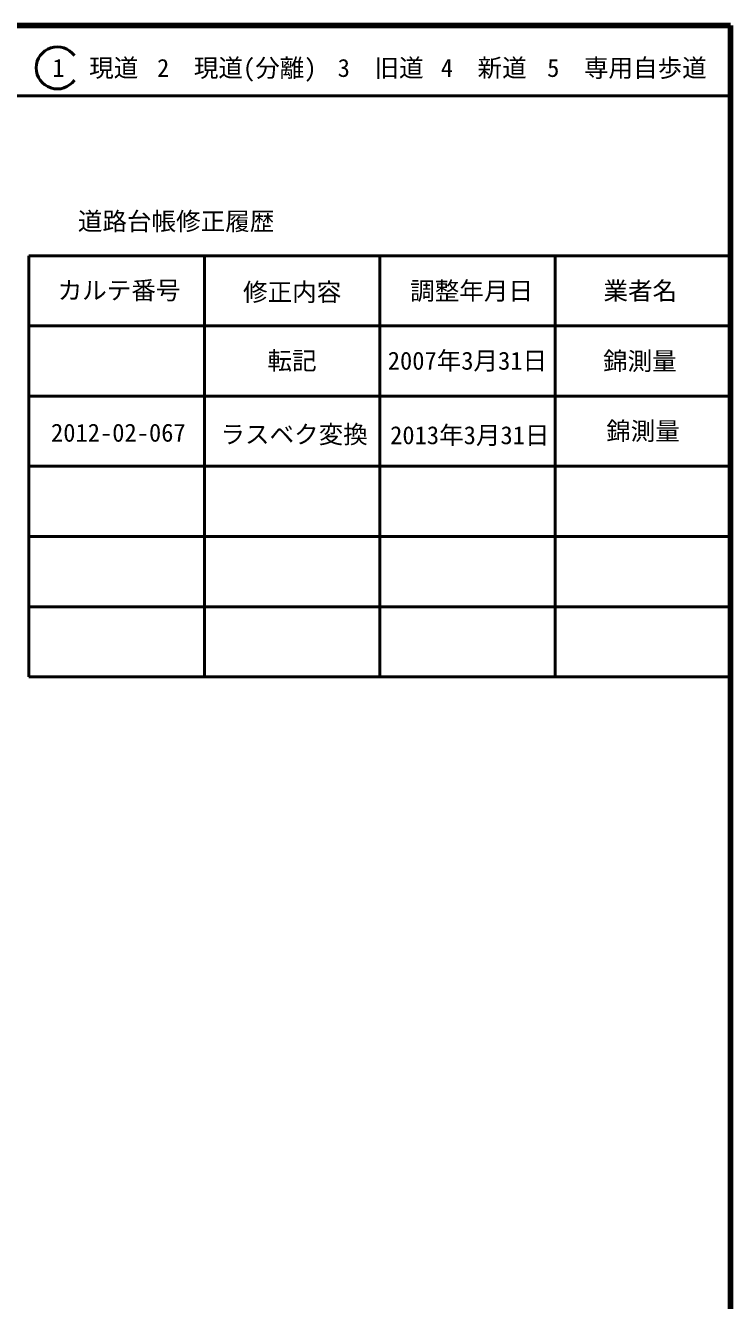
# Model space of a CAD drawing. Units: millimetres, scale not verified. Extents: x 65164 to 705164, y -267 to 359733.
# Drawn here: x 604664 to 705164, y 178090 to 359733 of the extents above; entities that cross this region are included whole.
import ezdxf
from ezdxf.enums import TextEntityAlignment as Align

# ---------------------------------------------------------------- set-up
doc = ezdxf.new("R2010")
doc.units = ezdxf.units.MM
doc.header["$LTSCALE"] = 1000
for name, color, linetype, lineweight in [('M-TTL', 2, 'Continuous', 140), ('M-TTL-FRAM', 2, 'Continuous', 50), ('M-TTL-LINE', 7, 'Continuous', 50)]:
    doc.layers.add(name, color=color, linetype=linetype, lineweight=lineweight)
doc.layers.add('M-TTL-TXT', color=7, linetype='Continuous')
doc.styles.add('ＭＳ ゴシック', font='')
doc.styles.get('ＭＳ ゴシック').set_extended_font_data('MS Gothic')

msp = doc.modelspace()

# ---------------------------------------------------------------- linework, layer by layer
at = {"layer": 'M-TTL'}
for p, q in [((705164, 359733), (65164, 359733)), ((705164, -267), (705164, 359733))]:
    msp.add_line(p, q, dxfattribs=at)
at = {"layer": 'M-TTL-FRAM'}
for p, q in [((605164, 326930), (605164, 266930)), ((605164, 326930), (705164, 326930)), ((605164, 266930), (705164, 266930))]:
    msp.add_line(p, q, dxfattribs=at)
at = {"layer": 'M-TTL-LINE'}
for p, q in [((65164, 349733), (705164, 349733)), ((630164, 326930), (630164, 266930)), ((655164, 326930), (655164, 266930)), ((680164, 326930), (680164, 266930)), ((605164, 316930), (705164, 316930)), ((605164, 306930), (705164, 306930)), ((605164, 296930), (705164, 296930)), ((605164, 286930), (705164, 286930)), ((605164, 276930), (705164, 276930))]:
    msp.add_line(p, q, dxfattribs=at)
msp.add_arc((609195, 353691), 3000, 35.68533, 324.31467, dxfattribs=at)

# ---------------------------------------------------------------- texts
at = {"layer": 'M-TTL-TXT', "style": 'ＭＳ ゴシック'}
for s, p in [('1\u3000現道', (614612, 353691)), ('2\u3000現道(分離)', (634783, 353691)), ('3\u3000旧道', (655286, 353691)), ('4\u3000新道', (669988, 353691)), ('5\u3000専用自歩道', (690393, 353691)), ('道路台帳修正履歴', (626133, 331846)), ('カルテ番号', (618004, 322010)), ('修正内容', (642673, 321756)), ('調整年月日', (668253, 321930)), ('業者名', (692299, 321930)), ('転記', (642664, 311978)), ('2007年3月31日', (667664, 311978)), ('錦測量', (692241, 311922)), ('錦測量', (692691, 301959)), ('2012-02-067', (617902, 301722)), ('ラスベク変換', (642950, 301486)), ('2013年3月31日', (667998, 301368))]:
    msp.add_text(s, height=2566, dxfattribs=at).set_placement(p, align=Align.MIDDLE_CENTER)

doc.saveas('drawing.dxf')
